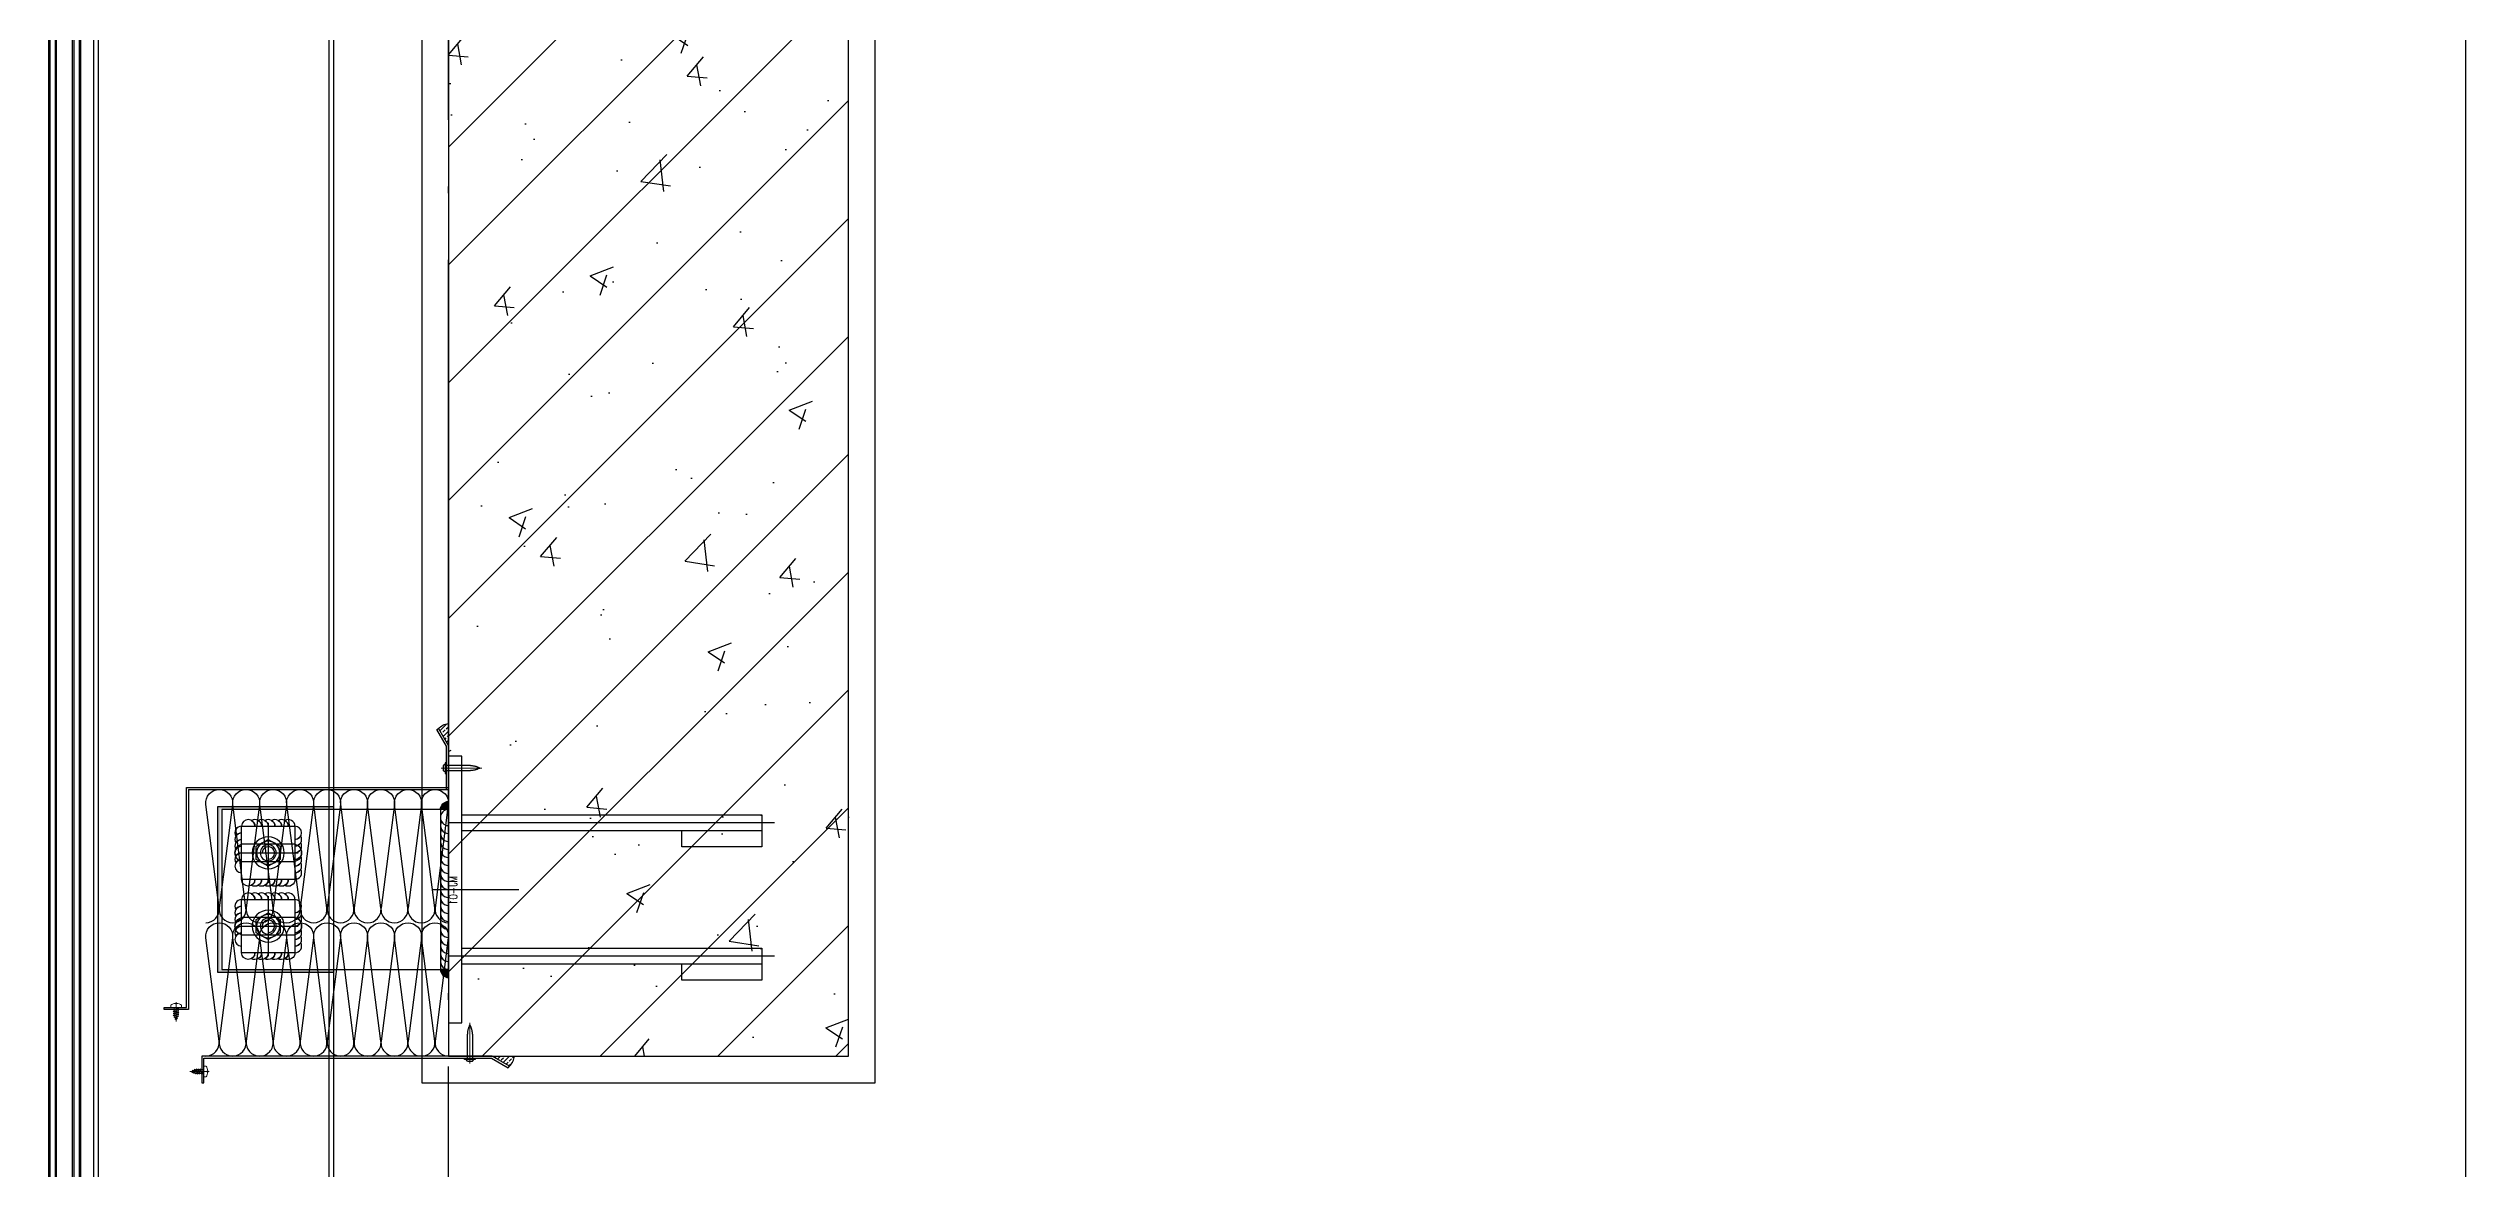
# Model space of a CAD drawing. Extents: x 6843040 to 15500510, y -6507076 to -4940511.
# Drawn here: x 7651653 to 7653465, y -6176068 to -6175228 of the extents above; entities that cross this region are included whole.
import ezdxf
from ezdxf.enums import TextEntityAlignment as Align

# ---------------------------------------------------------------- set-up
doc = ezdxf.new("R2010")
doc.units = 0
doc.header["$LTSCALE"] = 1000
doc.header["$MEASUREMENT"] = 0
for name, pattern in [('ACAD_ISO04W100', [30.5, 24, -3, 0.5, -3]), ('CENTER', [50.8, 31.75, -6.35, 6.35, -6.35]), ('CONTINOUS', [0]), ('DOTE', [2.42, 2, -0.2, 0.02, -0.2]), ('HIDDEN', [0.375, 0.25, -0.125])]:
    doc.linetypes.add(name, pattern=pattern)
for name, color, linetype, lineweight in [('002CEN', 1, 'CENTER', 13), ('003DOT', 253, 'HIDDEN', 13), ('009CON', 6, 'CONTINOUS', 15)]:
    doc.layers.add(name, color=color, linetype=linetype, lineweight=lineweight)
for name, color, linetype in [('DOTE', 8, 'DOTE'), ('E_LINE_1', 1, 'Continuous'), ('GC', 3, 'Continuous'), ('LT-dim 1', 3, 'Continuous'), ('LT-dim 2', 253, 'Continuous'), ('LT-dim 4', 253, 'Continuous'), ('LT-dim 5', 3, 'Continuous'), ('LT-dim 50', 253, 'Continuous'), ('LT-Fill-玻璃1', 14, 'Continuous'), ('LT-中线', 6, 'Continuous'), ('LT-文字标注', 7, 'Continuous'), ('LT-焊缝', 1, 'Continuous'), ('LT-玻璃', 4, 'Continuous'), ('LT-铝板', 31, 'Continuous'), ('PUB_HATCH', 8, 'Continuous'), ('PUB_TITLE', 4, 'Continuous'), ('Q02中线', 3, 'Continuous'), ('Q03轴线', 1, 'ACAD_ISO04W100'), ('Q08虚线', 75, 'HIDDEN'), ('Q09辅材', 31, 'Continuous'), ('WELDING', 1, 'Continuous'), ('实体', 7, 'Continuous'), ('批荡层', 213, 'Continuous'), ('紧固件', 40, 'Continuous')]:
    doc.layers.add(name, color=color, linetype=linetype)
doc.styles.add('LT-文字标注', font='romans.shx', dxfattribs={"width": 0.8, "bigfont": 'gbhzfs.shx'})

# ---------------------------------------------------------------- blocks, each defined once
blk = doc.blocks.new('*U228')
at = {"layer": 'GC', "color": 8, "linetype": 'HIDDEN', "ltscale": 20}
for p, q in [((35.2, -2233.8), (35.2, 2191)), ((208.2, -2233.8), (208.2, 2191))]:
    blk.add_line(p, q, dxfattribs=at)
at = {"layer": 'LT-玻璃', "color": 8}
for p, q in [((-1.3, 2191), (-1.3, 7.5)), ((2.7, 2191), (2.7, 7.5)), ((16.7, 2191), (16.7, 7.5)), ((20.7, 2191), (20.7, 7.5))]:
    blk.add_line(p, q, dxfattribs=at)
at = {"layer": 'LT-玻璃', "color": 150}
for points in [[(-2.3, 2191), (-2.3, 8.5), (-1.3, 7.5), (2.7, 7.5), (3.7, 8.5), (3.7, 2191)], [(21.7, 2191), (21.7, 8.5), (20.7, 7.5), (16.7, 7.5), (15.7, 8.5), (15.7, 2191)]]:
    blk.add_lwpolyline(points, dxfattribs=at)
at = {"layer": 'LT-铝板'}
for p, q in [((31.7, -2233.8), (31.7, 2191)), ((211.7, -2233.8), (211.7, 2191))]:
    blk.add_line(p, q, dxfattribs=at)
blk = doc.blocks.new('LT-BLK-20220127160324', base_point=(-28533.2, -2765.2))
at = {"color": 1, "linetype": 'ACAD_ISO04W100', "ltscale": 0.4}
for p, q in [((-28777.8, -2715.2), (-28533.2, -2715.2)), ((-28521.3, -2765.2), (-28586, -2765.2)), ((-28777.8, -2815.2), (-28533.2, -2815.2))]:
    blk.add_line(p, q, dxfattribs=at)
at = {"layer": 'GC', "color": 3}
blk.add_lwpolyline([(-28543.2, -2865.2), (-28543.2, -2665.2), (-28533.2, -2665.2), (-28533.2, -2865.2)], close=True, dxfattribs=at)
for points in [[(-28543.2, -2709.2), (-28768.2, -2709.2)], [(-28768.2, -2709.2), (-28768.2, -2733.2), (-28708.2, -2733.2), (-28708.2, -2721.2)], [(-28543.2, -2809.2), (-28768.2, -2809.2)], [(-28768.2, -2809.2), (-28768.2, -2833.2), (-28708.2, -2833.2), (-28708.2, -2821.2)]]:
    blk.add_lwpolyline(points, dxfattribs=at)
at = {"layer": 'GC', "ltscale": 3}
for points in [[(-28768.2, -2721.2), (-28543.2, -2721.2)], [(-28768.2, -2821.2), (-28543.2, -2821.2)]]:
    blk.add_lwpolyline(points, dxfattribs=at)
at = {"layer": 'LT-文字标注', "style": 'LT-文字标注', "width": 0.8}
blk.add_text('MJ-01', height=6, rotation=270, dxfattribs=at).set_placement((-28541.6, -2776.9), align=Align.BOTTOM_RIGHT)
blk = doc.blocks.new('LT-BLK-20230912092320', base_point=(26757, -59640.5))
at = {"layer": 'GC', "elevation": 0}
blk.add_lwpolyline([(26737, -59620.5), (26737, -59660.5), (26777, -59660.5), (26777, -59620.5)], close=True, dxfattribs=at)
at = {"layer": 'LT-焊缝', "elevation": 0}
for points in [[(26737, -59620.5, -0.57735), (26744.5, -59616.2, 0.267949), (26742, -59620.5, -0.57735), (26749.5, -59616.2, 0.267949), (26747, -59620.5, -0.57735), (26754.5, -59616.2, 0.267949), (26752, -59620.5, -0.57735), (26759.5, -59616.2, 0.267949), (26757, -59620.5, -0.57735), (26764.5, -59616.2, 0.267949), (26762, -59620.5, -1), (26772, -59620.5, -1)], [(26737, -59660.5, -0.57735), (26732.7, -59653, 0.267949), (26737, -59655.5, -0.57735), (26732.7, -59648, 0.267949), (26737, -59650.5, -0.57735), (26732.7, -59643, 0.267949), (26737, -59645.5, -0.57735), (26732.7, -59638, 0.267949), (26737, -59640.5, -0.57735), (26732.7, -59633, 0.267949), (26737, -59635.5, -0.57735), (26732.7, -59628, 0.267949), (26737, -59630.5, -1), (26737, -59620.5, -1)], [(26777, -59660.5, 0.57735), (26781.4, -59653, -0.267949), (26777, -59655.5, 0.57735), (26781.4, -59648, -0.267949), (26777, -59650.5, 0.57735), (26781.4, -59643, -0.267949), (26777, -59645.5, 0.57735), (26781.4, -59638, -0.267949), (26777, -59640.5, 0.57735), (26781.4, -59633, -0.267949), (26777, -59635.5, 0.57735), (26781.4, -59628, -0.267949), (26777, -59630.5, 1), (26777, -59620.5, 1)], [(26777, -59660.5, -0.57735), (26769.5, -59664.8, 0.267949), (26772, -59660.5, -0.57735), (26764.5, -59664.8, 0.267949), (26767, -59660.5, -0.57735), (26759.5, -59664.8, 0.267949), (26762, -59660.5, -0.57735), (26754.5, -59664.8, 0.267949), (26757, -59660.5, -0.57735), (26749.5, -59664.8, 0.267949), (26752, -59660.5, -0.57735), (26744.5, -59664.8, 0.267949), (26747, -59660.5, -1), (26737, -59660.5, -1)]]:
    blk.add_lwpolyline(points, format="xyb", dxfattribs=at)
at = {"layer": 'Q02中线'}
for centre, start, end in [((26757, -59622.2), 14.85, 165.15), ((26757, -59658.8), 194.85, 345.15)]:
    blk.add_arc(centre, 6.72, start, end, dxfattribs=at)
at = {"layer": 'Q03轴线', "ltscale": 0.2, "elevation": 0}
for points in [[(26757, -59618.1), (26757, -59662.9)], [(26734.6, -59640.5), (26779.4, -59640.5)]]:
    blk.add_lwpolyline(points, dxfattribs=at)
at = {"layer": 'Q08虚线', "ltscale": 20}
for p, q in [((26750.5, -59660.5), (26750.5, -59620.5)), ((26763.5, -59620.5), (26763.5, -59660.5))]:
    blk.add_line(p, q, dxfattribs=at)
at = {"layer": 'Q09辅材', "elevation": 0}
for points in [[(26757, -59628.5, -1), (26757, -59652.5, -1), (26757, -59628.5, -1)], [(26757, -59631.8, -1), (26757, -59649.2, -1), (26757, -59631.8, -1)], [(26757, -59634.5, -1), (26757, -59646.5, -1), (26757, -59634.5, -1)], [(26761.7, -59640.5, -2.414214), (26757, -59635.9, -2.414214)]]:
    blk.add_lwpolyline(points, format="xyb", dxfattribs=at)
blk.add_lwpolyline([(26767, -59640.5), (26762, -59631.5), (26752.1, -59631.5), (26747.1, -59640.5), (26752.1, -59649.5), (26762, -59649.5), (26767, -59640.5)], dxfattribs=at)
blk = doc.blocks.new('LT-BLK-20240910174306', base_point=(-5314322.4, -274178.3))
at = {"layer": 'LT-Fill-玻璃1'}
h = blk.add_hatch(dxfattribs=at)
h.set_pattern_fill('DOTS', color=8, scale=0.5)
h.set_pattern_definition([(0, (-5830511.4218, -915288.585), (0.396875, 0.79375), [0, -0.79375])])
h.paths.add_polyline_path([(-5314418.4, -274118.3), (-5314418.4, -274116.3), (-5314505.5, -274116.3), (-5314505.5, -274240.3), (-5314417.7, -274240.3), (-5314417.7, -274238.3), (-5314503.5, -274238.3), (-5314503.5, -274118.3)])
at = {"layer": 'WELDING'}
h = blk.add_hatch(color=256, dxfattribs=at)
h.dxf.hatch_style = 1
edge = h.paths.add_edge_path()
edge.add_line((-5314332.4, -274112.3), (-5314332.4, -274118.3))
edge.add_line((-5314332.4, -274118.3), (-5314338.4, -274118.3))
edge.add_arc((-5314332.4, -274118.3), 6, 90, 180, ccw=False)
h = blk.add_hatch(color=256, dxfattribs=at)
h.dxf.hatch_style = 1
edge = h.paths.add_edge_path()
edge.add_line((-5314332.4, -274244.3), (-5314332.4, -274238.3))
edge.add_line((-5314332.4, -274238.3), (-5314338.4, -274238.3))
edge.add_arc((-5314332.4, -274238.3), 6, 180, 270)
at = {"layer": 'GC'}
blk.add_line((-5314338.4, -274118.3), (-5314338.4, -274238.3), dxfattribs=at)
at = {"layer": 'GC', "elevation": 0}
blk.add_lwpolyline([(-5314332.4, -274238.3), (-5314332.4, -274118.3), (-5314502.4, -274118.3), (-5314502.4, -274238.3)], close=True, dxfattribs=at)
at = {"layer": 'LT-dim 2', "color": 8, "elevation": 0}
blk.add_lwpolyline([(-5314418.4, -274116.3), (-5314505.5, -274116.3), (-5314505.5, -274240.3), (-5314418.4, -274240.3)], dxfattribs=at)
at = {"layer": 'LT-dim 5', "color": 1}
for centre, start in [((-5314332.4, -274124.3), 90), ((-5314332.4, -274130.3), 150), ((-5314332.4, -274136.3), 150), ((-5314332.4, -274142.3), 150), ((-5314332.4, -274148.3), 150), ((-5314332.4, -274154.3), 150), ((-5314332.4, -274160.3), 150), ((-5314332.4, -274166.3), 150), ((-5314332.4, -274172.3), 150), ((-5314332.4, -274178.3), 150), ((-5314332.4, -274184.3), 150), ((-5314332.4, -274190.3), 150), ((-5314332.4, -274196.3), 150), ((-5314332.4, -274202.3), 150), ((-5314332.4, -274208.3), 150), ((-5314332.4, -274214.3), 150), ((-5314332.4, -274220.3), 150), ((-5314332.4, -274226.3), 150), ((-5314332.4, -274232.3), 150)]:
    blk.add_arc(centre, 6, start, 270, dxfattribs=at)
at = {"layer": 'WELDING'}
for points in [[(-5314332.4, -274112.3), (-5314332.4, -274118.3), (-5314338.4, -274118.3, -0.414214)], [(-5314332.4, -274244.3), (-5314332.4, -274238.3), (-5314338.4, -274238.3, 0.414214)]]:
    blk.add_lwpolyline(points, format="xyb", close=True, dxfattribs=at)
at = {"layer": 'LT-dim 4', "xscale": -1, "rotation": 90}
for p in [(-5314467.5, -274150.8, 0), (-5314467.5, -274205.8, 0)]:
    blk.add_blockref('LT-BLK-20230912092320', p, dxfattribs=at)
at = {"layer": 'LT-dim 50', "xscale": -1}
blk.add_blockref('LT-BLK-20220127160324', (-5314332.4, -274178.3), dxfattribs=at)
blk = doc.blocks.new('LT-BLK-20230218091845', base_point=(395239.1, 252820.7))
at = {"layer": 'LT-Fill-玻璃1'}
h = blk.add_hatch(dxfattribs=at)
h.set_pattern_fill('ANSI33', color=8, scale=0.75, style=0)
h.set_pattern_definition([(45, (0, 0), (-3.367596045, 3.367596045), []), (45, (3.3676, 0), (-3.367596045, 3.367596045), [2.38125, -1.190625])])
edge = h.paths.add_edge_path()
edge.add_line((395239.1, 252820.7), (395252.1, 252813.2))
edge.add_arc((395244.4, 252821.8), 11.5, 311.8286, 333.2105)
edge.add_arc((395244.4, 252821.8), 11.5, 333.2105, 354.5925)
edge.add_line((395255.9, 252820.7), (395239.1, 252820.7))
at = {"layer": 'LT-dim 5'}
blk.add_arc((395244.4, 252821.8), 11.5, 311.8286, 354.5925, dxfattribs=at)
blk = doc.blocks.new('LT-BLK-20240528163730', base_point=(-326528, 67956.2))
at = {"layer": 'LT-中线'}
for p, q in [((-326529.3, 67957.1), (-326536.8, 67944.1)), ((-326535.3, 67943.7), (-326528, 67956.2)), ((-326528, 67956.2), (-326529.3, 67957.1)), ((-326536.8, 67944.1), (-326536.8, 67911.3)), ((-326535.3, 67911.3), (-326535.3, 67943.7))]:
    blk.add_line(p, q, dxfattribs=at)
at = {"layer": 'LT-Fill-玻璃1', "rotation": 90.00000000172149}
blk.add_blockref('LT-BLK-20230218091845', (-326536.8, 67944), dxfattribs=at)
blk = doc.blocks.new('sd425')
at = {"layer": '实体', "color": 1, "linetype": 'CENTER', "lineweight": 18}
blk.add_line((0, 3.9), (0, -26.6), dxfattribs=at)
at = {"layer": '紧固件', "color": 40}
blk.add_lwpolyline([(4, 0), (-4, 0), (-4, 1), (4, 1)], close=True, dxfattribs=at)
blk.add_lwpolyline([(-3.5, 1, 0.342434), (-2, 2.1, -0.350221), (-1.6, 2.5), (1.6, 2.5, -0.341999), (2.1, 2.1, 0.348555), (3.5, 1)], format="xyb", dxfattribs=at)
at = {"layer": '紧固件', "color": 40, "linetype": 'HIDDEN', "ltscale": 2}
blk.add_lwpolyline([(1.9, 0), (1.9, -18, -0.131642), (0, -25, -0.131531), (-1.9, -18), (-1.9, 0)], format="xyb", dxfattribs=at)
blk = doc.blocks.new('LT-BLK-20240528163734', base_point=(-326528, 67956.2))
at = {"rotation": 270}
blk.add_blockref('sd425', (-326535.3, 67927.4), dxfattribs=at)
at = {"layer": 'LT-dim 50'}
blk.add_blockref('LT-BLK-20240528163730', (-326528, 67956.2), dxfattribs=at)
blk = doc.blocks.new('*U255')
at = {"layer": '002CEN', "ltscale": 5}
blk.add_line((-4.1, 0), (10.5, 0), dxfattribs=at)
at = {"layer": '003DOT', "ltscale": 5}
for p, q in [((0, 4), (0, 1.8)), ((0, 1.8), (0, -2.3)), ((0, 1.7), (0.6, -1.5)), ((0, 0), (0.3, -2.1)), ((0.2, 1.6), (0.8, 1.6)), ((0.8, 1.6), (1.1, 2.1)), ((0.8, 1.6), (1.4, -1.5)), ((1.1, 2.1), (1.7, -2.1)), ((1.1, 2.1), (1.4, 1.6)), ((1.4, 1.6), (2, -1.5)), ((1.4, 1.6), (2.2, 1.6)), ((2.2, 1.6), (2.5, 2.1)), ((2.2, 1.6), (2.8, -1.5)), ((2.5, 2.1), (3.1, -2.1)), ((2.5, 2.1), (2.8, 1.6)), ((2.8, 1.6), (3.4, -1.5)), ((2.8, 1.6), (3.6, 1.6)), ((3.6, 1.6), (3.9, 2.1)), ((3.6, 1.6), (4.2, -1.5)), ((3.9, 2.1), (4.5, -2.1)), ((3.9, 2.1), (4.2, 1.6)), ((4.2, 1.6), (4.8, -1.5)), ((4.2, 1.6), (5, 1.6)), ((5, 1.6), (5.3, 2.1)), ((5, 1.6), (5.6, -1.5)), ((5.3, 2.1), (5.9, -2.1)), ((5.3, 2.1), (5.6, 1.6)), ((5.6, 1.6), (6.2, -1.5)), ((5.6, 1.6), (5.8, 1.6)), ((5.8, 1.6), (6.5, 1.3)), ((6.5, 1.3), (6.8, 1.7)), ((6.5, 1.3), (6.9, -1.1)), ((6.8, 1.7), (7.2, -1.6)), ((6.8, 1.7), (7.2, 0.9)), ((7.2, 0.9), (7.7, -0.8)), ((7.2, 0.9), (8, 0.6)), ((8, 0.6), (8.2, 1.1)), ((8, 0.6), (8.3, -0.5)), ((8.2, 1.1), (8.5, -1)), ((8.2, 1.1), (8.7, 0.3)), ((8.7, 0.3), (9, -0.2)), ((8.7, 0.3), (9.5, 0)), ((9.5, 0), (9, -0.2)), ((0, -2.3), (0, -4)), ((0.3, -2.1), (0.2, -2.1)), ((0.6, -1.5), (0.3, -2.1)), ((1.4, -1.5), (0.6, -1.5)), ((1.7, -2.1), (1.4, -1.5)), ((2, -1.5), (1.7, -2.1)), ((2.8, -1.5), (2, -1.5)), ((3.1, -2.1), (2.8, -1.5)), ((3.4, -1.5), (3.1, -2.1)), ((4.2, -1.5), (3.4, -1.5)), ((4.5, -2.1), (4.2, -1.5)), ((4.8, -1.5), (4.5, -2.1)), ((5.6, -1.5), (4.8, -1.5)), ((5.9, -2.1), (5.6, -1.5)), ((6.2, -1.5), (5.9, -2.1)), ((6.9, -1.1), (6.2, -1.4)), ((6.2, -1.4), (6.2, -1.5)), ((7.2, -1.6), (6.9, -1.1)), ((7.7, -0.8), (7.2, -1.6)), ((8.3, -0.5), (7.7, -0.8)), ((8.5, -1), (8.3, -0.5)), ((9, -0.2), (8.5, -1))]:
    blk.add_line(p, q, dxfattribs=at)
for centre, start, end in [((0.2, 1.8), 180, 270), ((0.2, -2.3), 90, 180)]:
    blk.add_arc(centre, 0.2, start, end, dxfattribs=at)
at = {"layer": '009CON'}
for p, q in [((-2.7, 0.4), (-3.1, 0.4)), ((-2.7, -0.4), (-2.7, 0.4)), ((-1.7, 4), (0, 4)), ((-3.1, -0.4), (-2.7, -0.4)), ((0, -4), (-1.7, -4))]:
    blk.add_line(p, q, dxfattribs=at)
for start, end in [(142.0201, 176.4719), (183.5281, 217.9799)]:
    blk.add_arc((3.4, 0), 6.5, start, end, dxfattribs=at)

msp = doc.modelspace()

# ---------------------------------------------------------------- hatches: boundary and pattern name
at = {"layer": 'PUB_HATCH'}
h = msp.add_hatch(dxfattribs=at)
h.set_pattern_fill('钢筋混凝土', color=256, scale=25, style=0)
h.set_pattern_definition([(45, (3825, -4000), (-44.19417382, 44.19417382), []), (50, (3825, -4000), (179.3150457, -15.6880337), [18.75, -206.25]), (355, (3825, -4000), (-34.6878334, 188.0480334), [15, -165]), (100.4514, (3839.94, -4001.3), (144.6273454, 172.3598855), [15.9350475, -175.285528]), (46.1842, (3825, -3950), (266.810262, -41.3797536), [28.125, -309.375]), (96.6356, (3847.23, -3953.45), (233.6656764, 243.529468), [23.902572, -262.92825]), (351.1842, (3825, -3950), (233.665486, 243.52965), [22.5, -247.5]), (21, (3850, -3962.5), (149.226763, -100.6547227), [18.75, -206.25]), (326, (3850, -3962.5), (60.828833, 181.2875113), [15, -165]), (71.4514, (3862.44, -3970.89), (210.055657, 80.6326242), [15.9350475, -175.285528]), (37.5, (3825, -4000), (3.03996383, 83.22346346), [0, -163, 0, -167.5, 0, -165.625]), (7.5, (3825, -4000), (65.7673844, 98.602928), [0, -95.5, 0, -159.25, 0, -63.125]), (327.5, (3769.25, -4000), (133.45560904, -5.63871793), [0, -62.5, 0, -195, 0, -258.75]), (317.5, (3744.25, -4000), (145.7965423, 25.0262456), [0, -81.25, 0, -129.5, 0, -183.75])])
h.paths.add_polyline_path([(7651952.7, -6174783.9), (7651952.7, -6175983.9), (7652252.7, -6175983.9), (7652252.7, -6175113.9), (7652986.7, -6175113.9), (7652986.7, -6174983.9), (7652152.7, -6174983.9), (7652152.7, -6174783.9)])

# ---------------------------------------------------------------- linework, layer by layer
at = {"layer": 'DOTE', "ltscale": 0.25}
msp.add_line((7651952.7, -6180726.7), (7651952.7, -6152883.9), dxfattribs=at)
at = {"layer": 'E_LINE_1'}
msp.add_lwpolyline([(7651952.7, -6174783.9), (7651952.7, -6175983.9), (7652252.7, -6175983.9), (7652252.7, -6175113.9), (7652986.7, -6175113.9), (7652986.7, -6174983.9), (7652152.7, -6174983.9), (7652152.7, -6174783.9), (7651952.7, -6174783.9)], dxfattribs=at)
at = {"layer": 'LT-dim 1'}
for points in [[(7651770.7, -6175883.9, 0.451718), (7651780.7, -6175872.6), (7651770.8, -6175795.1, -0.451718), (7651780.8, -6175783.9, -0.451718), (7651790.8, -6175795.1), (7651780.9, -6175872.6, 0.451718), (7651790.9, -6175883.9, 0.451718), (7651800.9, -6175872.6), (7651791, -6175795.1, -0.451718), (7651801, -6175783.9, -0.451718), (7651811.1, -6175795.1), (7651801.1, -6175872.6, 0.451718), (7651811.1, -6175883.9, 0.451718), (7651821.2, -6175872.6), (7651811.2, -6175795.1, -0.451718), (7651821.2, -6175783.9, -0.451718), (7651831.3, -6175795.1), (7651821.3, -6175872.6, 0.451718), (7651831.4, -6175883.9, 0.451718), (7651841.4, -6175872.6), (7651831.4, -6175795.1, -0.451718), (7651841.5, -6175783.9, -0.451718), (7651851.5, -6175795.1), (7651841.6, -6175872.6, 0.451718), (7651851.6, -6175883.9, 0.451718), (7651861.6, -6175872.6), (7651851.7, -6175795.1, -0.451718), (7651861.7, -6175783.9, -0.451718), (7651871.7, -6175795.1), (7651861.8, -6175872.6, 0.451718), (7651871.8, -6175883.9, 0.451718), (7651881.8, -6175872.6), (7651871.9, -6175795.1, -0.451718), (7651881.9, -6175783.9, -0.451718), (7651891.9, -6175795.1), (7651882, -6175872.6, 0.451718), (7651892, -6175883.9, 0.451718), (7651902.1, -6175872.6), (7651892.1, -6175795.1, -0.451718), (7651902.1, -6175783.9, -0.451718), (7651912.2, -6175795.1), (7651902.2, -6175872.6, 0.451718), (7651912.3, -6175883.9, 0.451718), (7651922.3, -6175872.6), (7651912.3, -6175795.1, -0.451718), (7651922.4, -6175783.9, -0.451718), (7651932.4, -6175795.1), (7651922.4, -6175872.6, 0.451718), (7651932.5, -6175883.9, 0.451718), (7651942.5, -6175872.6), (7651932.6, -6175795.1, -0.451718), (7651942.6, -6175783.9, -0.451718), (7651952.6, -6175795.1), (7651942.7, -6175872.6, 0.451718), (7651952.7, -6175883.9)], [(7651770.7, -6175983.9, 0.451718), (7651780.7, -6175972.6), (7651770.8, -6175895.1, -0.451718), (7651780.8, -6175883.9, -0.451718), (7651790.8, -6175895.1), (7651780.9, -6175972.6, 0.451718), (7651790.9, -6175983.9, 0.451718), (7651800.9, -6175972.6), (7651791, -6175895.1, -0.451718), (7651801, -6175883.9, -0.451718), (7651811.1, -6175895.1), (7651801.1, -6175972.6, 0.451718), (7651811.1, -6175983.9, 0.451718), (7651821.2, -6175972.6), (7651811.2, -6175895.1, -0.451718), (7651821.2, -6175883.9, -0.451718), (7651831.3, -6175895.1), (7651821.3, -6175972.6, 0.451718), (7651831.4, -6175983.9, 0.451718), (7651841.4, -6175972.6), (7651831.4, -6175895.1, -0.451718), (7651841.5, -6175883.9, -0.451718), (7651851.5, -6175895.1), (7651841.6, -6175972.6, 0.451718), (7651851.6, -6175983.9, 0.451718), (7651861.6, -6175972.6), (7651851.7, -6175895.1, -0.451718), (7651861.7, -6175883.9, -0.451718), (7651871.7, -6175895.1), (7651861.8, -6175972.6, 0.451718), (7651871.8, -6175983.9, 0.451718), (7651881.8, -6175972.6), (7651871.9, -6175895.1, -0.451718), (7651881.9, -6175883.9, -0.451718), (7651891.9, -6175895.1), (7651882, -6175972.6, 0.451718), (7651892, -6175983.9, 0.451718), (7651902.1, -6175972.6), (7651892.1, -6175895.1, -0.451718), (7651902.1, -6175883.9, -0.451718), (7651912.2, -6175895.1), (7651902.2, -6175972.6, 0.451718), (7651912.3, -6175983.9, 0.451718), (7651922.3, -6175972.6), (7651912.3, -6175895.1, -0.451718), (7651922.4, -6175883.9, -0.451718), (7651932.4, -6175895.1), (7651922.4, -6175972.6, 0.451718), (7651932.5, -6175983.9, 0.451718), (7651942.5, -6175972.6), (7651932.6, -6175895.1, -0.451718), (7651942.6, -6175883.9, -0.451718), (7651952.6, -6175895.1), (7651942.7, -6175972.6, 0.451718), (7651952.7, -6175983.9)]]:
    msp.add_lwpolyline(points, format="xyb", dxfattribs=at)
at = {"layer": 'LT-中线'}
for p, q in [((7651756.2, -6175782.4), (7651952.7, -6175782.4)), ((7651757.7, -6175783.9), (7651952.7, -6175783.9))]:
    msp.add_line(p, q, dxfattribs=at)
for points in [[(7651757.7, -6175783.9), (7651757.7, -6175948.9), (7651739.6, -6175948.9), (7651739.6, -6175947.4), (7651756.2, -6175947.4), (7651756.2, -6175782.4)], [(7651955.7, -6175983.9), (7651767.7, -6175983.9), (7651767.7, -6176003.9), (7651769.2, -6176003.9), (7651769.2, -6175985.4), (7651955.2, -6175985.4)]]:
    msp.add_lwpolyline(points, dxfattribs=at)
at = {"layer": 'PUB_TITLE'}
msp.add_lwpolyline([(7653465.3, -6181597.4), (7653465.3, -6147072.4)], dxfattribs=at)
at = {"layer": '批荡层'}
msp.add_lwpolyline([(7652986.7, -6174963.9), (7652172.7, -6174963.9), (7652172.7, -6174763.9), (7651932.7, -6174763.9), (7651932.7, -6176003.9), (7652272.7, -6176003.9), (7652272.7, -6175133.9), (7652986.7, -6175133.9)], dxfattribs=at)

# ---------------------------------------------------------------- block references
msp.add_blockref('*U228', (7651655, -6176383.9))
at = {"rotation": 270}
msp.add_blockref('*U255', (7651748.5, -6175947.4), dxfattribs=at)
msp.add_blockref('*U255', (7651748.5, -6175947.4), dxfattribs=at)
at = {"xscale": -1}
msp.add_blockref('*U255', (7651769.2, -6175995.4), dxfattribs=at)
at = {"layer": 'LT-dim 1', "ltscale": 1000}
msp.add_blockref('LT-BLK-20240910174306', (7651962.7, -6175858.9), dxfattribs=at)
at = {"layer": 'LT-dim 50', "xscale": -1}
msp.add_blockref('LT-BLK-20240528163734', (7651943.9, -6175739), dxfattribs=at)
at = {"layer": 'LT-dim 50', "rotation": 270}
msp.add_blockref('LT-BLK-20240528163734', (7651997.6, -6175992.7), dxfattribs=at)

doc.saveas('drawing.dxf')
